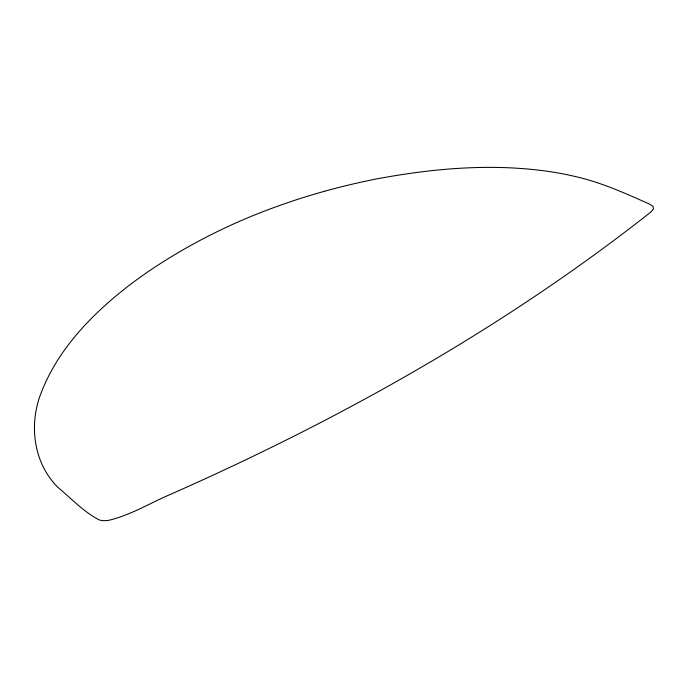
<?xml version="1.0" encoding="UTF-8"?>
<svg xmlns="http://www.w3.org/2000/svg" width="688" height="688" viewBox="0 0 688 688"><rect width="100%" height="100%" fill="white"/><g stroke="black" fill="none" stroke-linecap="round" stroke-linejoin="round"><path stroke-width="1.03" d="M324.487 191.273A480.74 277.548 0 0 1 376.62 178.923C433.836 168.225 492.866 163.09 550.71 171.759A188.529 108.842 0 0 1 575.46 176.575C601.372 182.449 625.676 193.448 649.816 204.259L652.611 206.09A8.015 4.627 0 0 1 653.024 206.538L653.445 209.014L650.908 212.007C504.829 327.127 341.523 418.734 171.708 493.821C150.973 502.575 131.279 514.856 109.229 520.214C105.892 520.85 102.383 520.988 99.124 519.879C83.644 511.855 71.277 498.533 57.998 487.414A135.734 78.363 0 0 1 49.717 477.704C37.935 461.338 33.17 440.492 34.727 420.531A297.19 171.579 0 0 1 38.855 399.203C54.61 352.695 90.119 315.603 128.278 286.088A552.404 318.931 0 0 1 164.896 260.718C200.715 238.272 238.985 219.919 278.821 205.798A474.187 273.764 0 0 1 324.487 191.273"/></g></svg>
